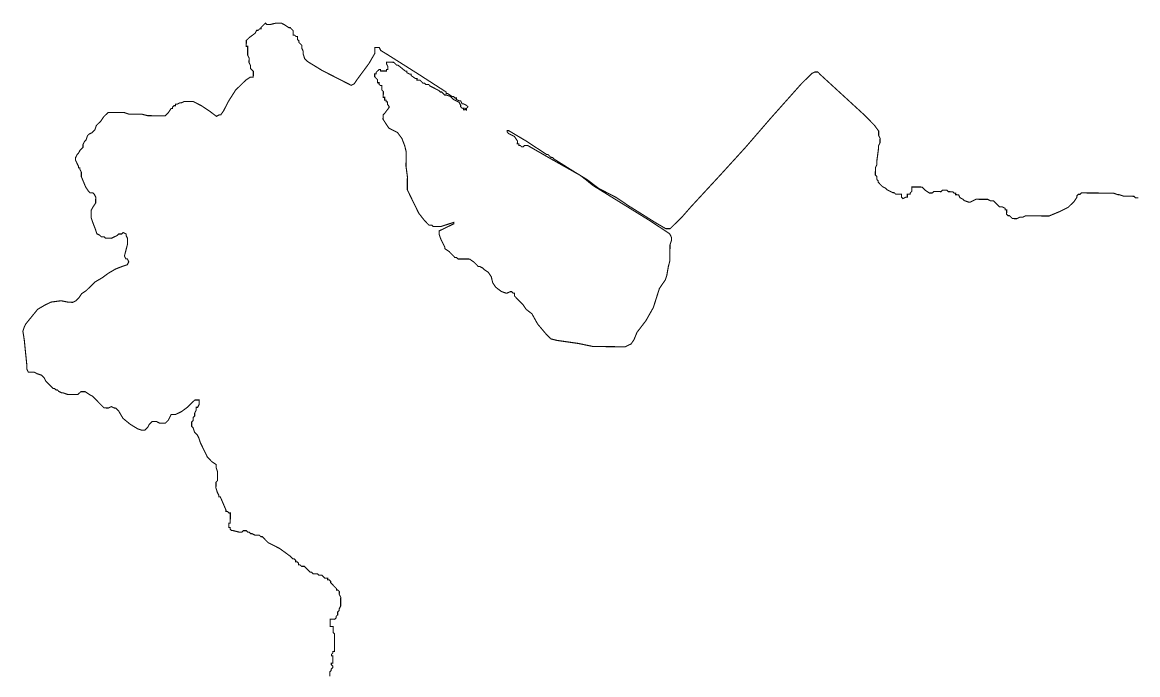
# Model space of a CAD drawing. Header units: metres. Extents: x 290190 to 339802, y 1811045 to 1991312.
# Drawn here: x 307605 to 310674, y 1912597 to 1914391 of the extents above; entities that cross this region are included whole.
import ezdxf

# ---------------------------------------------------------------- set-up
doc = ezdxf.new("R2010")
doc.units = ezdxf.units.M
doc.header["$MEASUREMENT"] = 0
doc.layers.add('HAZARDS LINE', color=1, linetype='Continuous')

msp = doc.modelspace()

# ---------------------------------------------------------------- linework, layer by layer
at = {"layer": 'HAZARDS LINE', "lineweight": 18}
msp.add_lwpolyline([(308451.2, 1912592.6, 3.02, 3.02, 0), (308451.3, 1912596.6, 3.02, 3.02, 0), (308451.3, 1912600.7, 3.02, 3.02, 0), (308451.3, 1912604.7, 3.02, 3.02, 0), (308455.4, 1912608.7, 3.02, 3.02, 0), (308455.4, 1912612.7, 3.02, 3.02, 0), (308459.5, 1912616.7, 3.02, 3.02, 0), (308459.5, 1912620.7, 3.02, 3.02, 0), (308455.6, 1912624.8, 3.02, 3.02, 0), (308455.6, 1912628.8, 3.02, 3.02, 0), (308459.6, 1912628.8, 3.02, 3.02, 0), (308459.6, 1912632.8, 3.02, 3.02, 0), (308459.7, 1912636.8, 3.02, 3.02, 0), (308459.7, 1912640.8, 3.02, 3.02, 0), (308459.8, 1912644.8, 3.02, 3.02, 0), (308459.8, 1912648.9, 3.02, 3.02, 0), (308455.8, 1912648.9, 3.02, 3.02, 0), (308455.8, 1912652.9, 3.02, 3.02, 0), (308459.9, 1912656.9, 3.02, 3.02, 0), (308459.9, 1912660.9, 3.02, 3.02, 0), (308463.9, 1912660.9, 3.02, 3.02, 0), (308464, 1912664.9, 3.02, 3.02, 0), (308464, 1912669, 3.02, 3.02, 0), (308464, 1912673, 3.02, 3.02, 0), (308464.1, 1912677, 3.02, 3.02, 0), (308464.1, 1912681, 3.02, 3.02, 0), (308464.1, 1912685, 3.02, 3.02, 0), (308464.2, 1912693.1, 3.02, 3.02, 0), (308464.3, 1912697.1, 3.02, 3.02, 0), (308464.3, 1912705.2, 3.02, 3.02, 0), (308464.4, 1912709.2, 3.02, 3.02, 0), (308460.4, 1912713.2, 3.02, 3.02, 0), (308460.4, 1912721.3, 3.02, 3.02, 0), (308460.5, 1912725.3, 3.02, 3.02, 0), (308460.5, 1912729.3, 3.02, 3.02, 0), (308456.5, 1912729.4, 3.02, 3.02, 0), (308452.5, 1912729.4, 3.02, 3.02, 0), (308452.5, 1912733.4, 3.02, 3.02, 0), (308452.5, 1912737.5, 3.02, 3.02, 0), (308452.6, 1912741.5, 3.02, 3.02, 0), (308452.6, 1912745.5, 3.02, 3.02, 0), (308452.7, 1912749.5, 3.02, 3.02, 0), (308456.7, 1912749.5, 3.02, 3.02, 0), (308460.7, 1912749.5, 3.02, 3.02, 0), (308464.7, 1912749.4, 3.02, 3.02, 0), (308468.8, 1912753.4, 3.02, 3.02, 0), (308468.8, 1912757.4, 3.02, 3.02, 0), (308472.9, 1912761.4, 3.02, 3.02, 0), (308473, 1912769.5, 3.02, 3.02, 0), (308477, 1912773.4, 3.02, 3.02, 0), (308477, 1912777.5, 3.02, 3.02, 0), (308481.1, 1912785.5, 3.02, 3.02, 0), (308481.2, 1912789.5, 3.02, 3.02, 0), (308481.2, 1912793.5, 3.02, 3.02, 0), (308481.3, 1912797.5, 3.02, 3.02, 0), (308481.3, 1912801.6, 3.02, 3.02, 0), (308481.3, 1912805.6, 3.02, 3.02, 0), (308481.4, 1912809.6, 3.02, 3.02, 0), (308477.4, 1912817.7, 3.02, 3.02, 0), (308477.5, 1912825.7, 3.02, 3.02, 0), (308473.5, 1912829.8, 3.02, 3.02, 0), (308469.5, 1912829.8, 3.02, 3.02, 0), (308469.5, 1912833.9, 3.02, 3.02, 0), (308465.5, 1912837.9, 3.02, 3.02, 0), (308461.5, 1912842, 3.02, 3.02, 0), (308457.6, 1912846, 3.02, 3.02, 0), (308453.6, 1912850.1, 3.02, 3.02, 0), (308453.6, 1912854.1, 3.02, 3.02, 0), (308449.6, 1912858.2, 3.02, 3.02, 0), (308445.6, 1912858.2, 3.02, 3.02, 0), (308445.6, 1912862.2, 3.02, 3.02, 0), (308437.6, 1912862.3, 3.02, 3.02, 0), (308433.6, 1912866.4, 3.02, 3.02, 0), (308429.6, 1912870.4, 3.02, 3.02, 0), (308421.6, 1912870.5, 3.02, 3.02, 0), (308417.6, 1912874.6, 3.02, 3.02, 0), (308409.5, 1912874.6, 3.02, 3.02, 0), (308405.5, 1912874.7, 3.02, 3.02, 0), (308401.5, 1912878.7, 3.02, 3.02, 0), (308397.5, 1912878.8, 3.02, 3.02, 0), (308393.5, 1912882.8, 3.02, 3.02, 0), (308389.5, 1912886.9, 3.02, 3.02, 0), (308385.5, 1912891, 3.02, 3.02, 0), (308381.6, 1912895, 3.02, 3.02, 0), (308377.5, 1912895, 3.02, 3.02, 0), (308373.5, 1912895.1, 3.02, 3.02, 0), (308369.5, 1912899.1, 3.02, 3.02, 0), (308365.5, 1912899.2, 3.02, 3.02, 0), (308365.5, 1912903.2, 3.02, 3.02, 0), (308361.6, 1912907.3, 3.02, 3.02, 0), (308357.5, 1912907.3, 3.02, 3.02, 0), (308357.6, 1912911.3, 3.02, 3.02, 0), (308353.6, 1912915.4, 3.02, 3.02, 0), (308349.6, 1912915.4, 3.02, 3.02, 0), (308341.6, 1912923.5, 3.02, 3.02, 0), (308313.6, 1912943.9, 3.02, 3.02, 0), (308281.6, 1912960.3, 3.02, 3.02, 0), (308277.6, 1912964.3, 3.02, 3.02, 0), (308273.6, 1912968.4, 3.02, 3.02, 0), (308269.6, 1912972.5, 3.02, 3.02, 0), (308265.6, 1912976.5, 3.02, 3.02, 0), (308261.6, 1912976.6, 3.02, 3.02, 0), (308257.6, 1912980.6, 3.02, 3.02, 0), (308249.6, 1912980.7, 3.02, 3.02, 0), (308245.6, 1912980.7, 3.02, 3.02, 0), (308237.5, 1912984.8, 3.02, 3.02, 0), (308233.5, 1912984.9, 3.02, 3.02, 0), (308229.5, 1912988.9, 3.02, 3.02, 0), (308225.5, 1912989, 3.02, 3.02, 0), (308221.5, 1912993, 3.02, 3.02, 0), (308217.5, 1912993.1, 3.02, 3.02, 0), (308213.5, 1912993.1, 3.02, 3.02, 0), (308209.4, 1912989.1, 3.02, 3.02, 0), (308201.4, 1912989.2, 3.02, 3.02, 0), (308185.3, 1912993.3, 3.02, 3.02, 0), (308181.3, 1912993.4, 3.02, 3.02, 0), (308177.3, 1912997.4, 3.02, 3.02, 0), (308177.4, 1913001.5, 3.02, 3.02, 0), (308173.3, 1913001.5, 3.02, 3.02, 0), (308173.4, 1913005.5, 3.02, 3.02, 0), (308173.4, 1913009.5, 3.02, 3.02, 0), (308173.4, 1913013.6, 3.02, 3.02, 0), (308177.5, 1913013.5, 3.02, 3.02, 0), (308177.5, 1913017.6, 3.02, 3.02, 0), (308177.5, 1913021.6, 3.02, 3.02, 0), (308177.6, 1913025.6, 3.02, 3.02, 0), (308177.6, 1913029.6, 3.02, 3.02, 0), (308177.6, 1913033.7, 3.02, 3.02, 0), (308177.7, 1913037.7, 3.02, 3.02, 0), (308177.7, 1913041.7, 3.02, 3.02, 0), (308173.7, 1913041.7, 3.02, 3.02, 0), (308169.7, 1913045.8, 3.02, 3.02, 0), (308165.7, 1913045.8, 3.02, 3.02, 0), (308165.7, 1913049.9, 3.02, 3.02, 0), (308150, 1913086.2, 3.02, 3.02, 0), (308145.9, 1913086.2, 3.02, 3.02, 0), (308146, 1913090.3, 3.02, 3.02, 0), (308142, 1913098.3, 3.02, 3.02, 0), (308138.1, 1913110.5, 3.02, 3.02, 0), (308138.2, 1913118.5, 3.02, 3.02, 0), (308138.3, 1913126.5, 3.02, 3.02, 0), (308142.3, 1913130.5, 3.02, 3.02, 0), (308142.4, 1913134.6, 3.02, 3.02, 0), (308142.4, 1913142.6, 3.02, 3.02, 0), (308142.5, 1913154.7, 3.02, 3.02, 0), (308138.6, 1913166.8, 3.02, 3.02, 0), (308138.7, 1913174.8, 3.02, 3.02, 0), (308126.7, 1913183, 3.02, 3.02, 0), (308114.7, 1913195.2, 3.02, 3.02, 0), (308106.8, 1913211.3, 3.02, 3.02, 0), (308095, 1913235.6, 3.02, 3.02, 0), (308091.1, 1913247.7, 3.02, 3.02, 0), (308087.1, 1913255.8, 3.02, 3.02, 0), (308079.2, 1913263.9, 3.02, 3.02, 0), (308075.2, 1913276, 3.02, 3.02, 0), (308071.3, 1913280, 3.02, 3.02, 0), (308071.3, 1913288.1, 3.02, 3.02, 0), (308071.4, 1913292.1, 3.02, 3.02, 0), (308075.4, 1913296.1, 3.02, 3.02, 0), (308075.5, 1913300.1, 3.02, 3.02, 0), (308075.5, 1913304.1, 3.02, 3.02, 0), (308079.6, 1913308.1, 3.02, 3.02, 0), (308079.6, 1913312.2, 3.02, 3.02, 0), (308079.6, 1913316.2, 3.02, 3.02, 0), (308083.7, 1913324.2, 3.02, 3.02, 0), (308083.8, 1913328.2, 3.02, 3.02, 0), (308083.8, 1913332.2, 3.02, 3.02, 0), (308087.8, 1913332.2, 3.02, 3.02, 0), (308091.9, 1913340.2, 3.02, 3.02, 0), (308092, 1913348.3, 3.02, 3.02, 0), (308092, 1913352.3, 3.02, 3.02, 0), (308084, 1913352.4, 3.02, 3.02, 0), (308080, 1913352.4, 3.02, 3.02, 0), (308071.8, 1913344.4, 3.02, 3.02, 0), (308059.7, 1913332.5, 3.02, 3.02, 0), (308043.5, 1913320.5, 3.02, 3.02, 0), (308035.4, 1913316.6, 3.02, 3.02, 0), (308027.3, 1913312.6, 3.02, 3.02, 0), (308015.2, 1913312.7, 3.02, 3.02, 0), (308011.1, 1913304.7, 3.02, 3.02, 0), (308007, 1913296.7, 3.02, 3.02, 0), (308003, 1913292.7, 3.02, 3.02, 0), (307998.9, 1913288.7, 3.02, 3.02, 0), (307990.9, 1913288.8, 3.02, 3.02, 0), (307982.8, 1913288.9, 3.02, 3.02, 0), (307974.8, 1913293, 3.02, 3.02, 0), (307970.8, 1913293, 3.02, 3.02, 0), (307962.8, 1913293.1, 3.02, 3.02, 0), (307958.7, 1913289.1, 3.02, 3.02, 0), (307954.6, 1913285.1, 3.02, 3.02, 0), (307950.5, 1913277.1, 3.02, 3.02, 0), (307942.4, 1913269.1, 3.02, 3.02, 0), (307938.4, 1913269.2, 3.02, 3.02, 0), (307934.4, 1913269.2, 3.02, 3.02, 0), (307922.4, 1913273.3, 3.02, 3.02, 0), (307902.3, 1913285.6, 3.02, 3.02, 0), (307882.4, 1913301.9, 3.02, 3.02, 0), (307870.5, 1913322.1, 3.02, 3.02, 0), (307862.5, 1913330.2, 3.02, 3.02, 0), (307858.5, 1913330.3, 3.02, 3.02, 0), (307850.5, 1913334.3, 3.02, 3.02, 0), (307842.4, 1913330.4, 3.02, 3.02, 0), (307834.4, 1913330.5, 3.02, 3.02, 0), (307830.3, 1913330.5, 3.02, 3.02, 0), (307826.4, 1913334.6, 3.02, 3.02, 0), (307822.4, 1913338.6, 3.02, 3.02, 0), (307814.4, 1913346.7, 3.02, 3.02, 0), (307810.4, 1913350.8, 3.02, 3.02, 0), (307806.4, 1913354.9, 3.02, 3.02, 0), (307802.4, 1913358.9, 3.02, 3.02, 0), (307798.5, 1913363, 3.02, 3.02, 0), (307790.4, 1913367.1, 3.02, 3.02, 0), (307778.4, 1913375.2, 3.02, 3.02, 0), (307770.4, 1913375.3, 3.02, 3.02, 0), (307766.4, 1913375.3, 3.02, 3.02, 0), (307758.3, 1913367.4, 3.02, 3.02, 0), (307750.2, 1913367.4, 3.02, 3.02, 0), (307742.2, 1913367.5, 3.02, 3.02, 0), (307734.1, 1913367.6, 3.02, 3.02, 0), (307730.1, 1913367.6, 3.02, 3.02, 0), (307718.1, 1913371.8, 3.02, 3.02, 0), (307714.1, 1913371.8, 3.02, 3.02, 0), (307706, 1913375.9, 3.02, 3.02, 0), (307702.1, 1913379.9, 3.02, 3.02, 0), (307698, 1913380, 3.02, 3.02, 0), (307694, 1913384, 3.02, 3.02, 0), (307690, 1913384.1, 3.02, 3.02, 0), (307686, 1913388.1, 3.02, 3.02, 0), (307678.1, 1913396.3, 3.02, 3.02, 0), (307674.1, 1913400.3, 3.02, 3.02, 0), (307670.1, 1913404.4, 3.02, 3.02, 0), (307666.1, 1913412.5, 3.02, 3.02, 0), (307658.2, 1913420.6, 3.02, 3.02, 0), (307646.1, 1913424.7, 3.02, 3.02, 0), (307638.1, 1913428.8, 3.02, 3.02, 0), (307630.1, 1913428.9, 3.02, 3.02, 0), (307622, 1913429, 3.02, 3.02, 0), (307618.1, 1913437, 3.02, 3.02, 0), (307618.2, 1913445.1, 3.02, 3.02, 0), (307614.5, 1913481.3, 3.02, 3.02, 0), (307610.8, 1913517.6, 3.02, 3.02, 0), (307607, 1913541.7, 3.02, 3.02, 0), (307611.1, 1913553.8, 3.02, 3.02, 0), (307615.2, 1913561.8, 3.02, 3.02, 0), (307631.5, 1913581.8, 3.02, 3.02, 0), (307647.7, 1913601.7, 3.02, 3.02, 0), (307668, 1913613.6, 3.02, 3.02, 0), (307684.1, 1913621.5, 3.02, 3.02, 0), (307712.3, 1913625.3, 3.02, 3.02, 0), (307732.4, 1913621.1, 3.02, 3.02, 0), (307744.5, 1913621, 3.02, 3.02, 0), (307752.5, 1913624.9, 3.02, 3.02, 0), (307760.7, 1913632.9, 3.02, 3.02, 0), (307768.8, 1913644.9, 3.02, 3.02, 0), (307781, 1913652.8, 3.02, 3.02, 0), (307789.1, 1913660.8, 3.02, 3.02, 0), (307805.3, 1913676.8, 3.02, 3.02, 0), (307825.5, 1913688.6, 3.02, 3.02, 0), (307841.7, 1913700.6, 3.02, 3.02, 0), (307862, 1913712.5, 3.02, 3.02, 0), (307882.1, 1913720.3, 3.02, 3.02, 0), (307894.2, 1913724.2, 3.02, 3.02, 0), (307898.3, 1913732.2, 3.02, 3.02, 0), (307894.4, 1913740.3, 3.02, 3.02, 0), (307890.4, 1913740.4, 3.02, 3.02, 0), (307886.4, 1913748.4, 3.02, 3.02, 0), (307890.6, 1913764.5, 3.02, 3.02, 0), (307894.8, 1913780.6, 3.02, 3.02, 0), (307894.8, 1913788.6, 3.02, 3.02, 0), (307894.9, 1913796.6, 3.02, 3.02, 0), (307890.9, 1913804.7, 3.02, 3.02, 0), (307891, 1913808.8, 3.02, 3.02, 0), (307883, 1913812.8, 3.02, 3.02, 0), (307878.9, 1913808.9, 3.02, 3.02, 0), (307870.9, 1913808.9, 3.02, 3.02, 0), (307866.8, 1913804.9, 3.02, 3.02, 0), (307858.7, 1913801, 3.02, 3.02, 0), (307850.6, 1913797, 3.02, 3.02, 0), (307846.6, 1913797.1, 3.02, 3.02, 0), (307842.6, 1913797.1, 3.02, 3.02, 0), (307838.6, 1913797.2, 3.02, 3.02, 0), (307834.6, 1913797.2, 3.02, 3.02, 0), (307830.6, 1913801.3, 3.02, 3.02, 0), (307822.5, 1913801.3, 3.02, 3.02, 0), (307818.5, 1913805.4, 3.02, 3.02, 0), (307810.5, 1913809.5, 3.02, 3.02, 0), (307806.6, 1913821.6, 3.02, 3.02, 0), (307798.8, 1913841.8, 3.02, 3.02, 0), (307794.8, 1913853.9, 3.02, 3.02, 0), (307795, 1913865.9, 3.02, 3.02, 0), (307795, 1913874, 3.02, 3.02, 0), (307799.1, 1913882, 3.02, 3.02, 0), (307807.3, 1913894, 3.02, 3.02, 0), (307807.4, 1913910.1, 3.02, 3.02, 0), (307803.5, 1913918.2, 3.02, 3.02, 0), (307799.5, 1913922.2, 3.02, 3.02, 0), (307795.5, 1913922.3, 3.02, 3.02, 0), (307791.4, 1913922.3, 3.02, 3.02, 0), (307787.5, 1913926.4, 3.02, 3.02, 0), (307779.5, 1913938.5, 3.02, 3.02, 0), (307767.7, 1913966.8, 3.02, 3.02, 0), (307767.8, 1913978.9, 3.02, 3.02, 0), (307763.9, 1913986.9, 3.02, 3.02, 0), (307763.9, 1913991, 3.02, 3.02, 0), (307759.9, 1913991, 3.02, 3.02, 0), (307759.9, 1913995, 3.02, 3.02, 0), (307752, 1914011.2, 3.02, 3.02, 0), (307752.1, 1914019.2, 3.02, 3.02, 0), (307756.2, 1914027.2, 3.02, 3.02, 0), (307760.2, 1914031.2, 3.02, 3.02, 0), (307764.3, 1914039.2, 3.02, 3.02, 0), (307772.5, 1914047.2, 3.02, 3.02, 0), (307772.5, 1914055.3, 3.02, 3.02, 0), (307776.6, 1914063.3, 3.02, 3.02, 0), (307780.7, 1914067.3, 3.02, 3.02, 0), (307784.8, 1914079.3, 3.02, 3.02, 0), (307788.9, 1914083.3, 3.02, 3.02, 0), (307797, 1914087.2, 3.02, 3.02, 0), (307805.1, 1914095.2, 3.02, 3.02, 0), (307809.2, 1914107.2, 3.02, 3.02, 0), (307821.4, 1914119.2, 3.02, 3.02, 0), (307829.5, 1914131.2, 3.02, 3.02, 0), (307833.6, 1914135.2, 3.02, 3.02, 0), (307841.7, 1914143.1, 3.02, 3.02, 0), (307845.7, 1914143.1, 3.02, 3.02, 0), (307853.8, 1914143, 3.02, 3.02, 0), (307865.8, 1914142.9, 3.02, 3.02, 0), (307869.9, 1914142.9, 3.02, 3.02, 0), (307873.9, 1914142.9, 3.02, 3.02, 0), (307877.9, 1914142.8, 3.02, 3.02, 0), (307886, 1914142.7, 3.02, 3.02, 0), (307898, 1914138.6, 3.02, 3.02, 0), (307906, 1914138.5, 3.02, 3.02, 0), (307910.1, 1914138.5, 3.02, 3.02, 0), (307926.1, 1914138.4, 3.02, 3.02, 0), (307930.2, 1914138.3, 3.02, 3.02, 0), (307934.2, 1914138.3, 3.02, 3.02, 0), (307950.2, 1914134.1, 3.02, 3.02, 0), (307978.4, 1914133.9, 3.02, 3.02, 0), (307998.5, 1914133.7, 3.02, 3.02, 0), (308006.6, 1914141.7, 3.02, 3.02, 0), (308014.8, 1914153.7, 3.02, 3.02, 0), (308018.8, 1914153.6, 3.02, 3.02, 0), (308018.8, 1914157.6, 3.02, 3.02, 0), (308022.9, 1914161.6, 3.02, 3.02, 0), (308026.9, 1914161.6, 3.02, 3.02, 0), (308027, 1914165.6, 3.02, 3.02, 0), (308031, 1914165.6, 3.02, 3.02, 0), (308039.1, 1914169.5, 3.02, 3.02, 0), (308043.1, 1914169.5, 3.02, 3.02, 0), (308051.2, 1914173.4, 3.02, 3.02, 0), (308059.2, 1914173.4, 3.02, 3.02, 0), (308067.3, 1914173.3, 3.02, 3.02, 0), (308071.3, 1914173.3, 3.02, 3.02, 0), (308075.3, 1914173.2, 3.02, 3.02, 0), (308099.3, 1914160.9, 3.02, 3.02, 0), (308123.3, 1914144.6, 3.02, 3.02, 0), (308139.3, 1914132.4, 3.02, 3.02, 0), (308147.4, 1914136.4, 3.02, 3.02, 0), (308151.4, 1914136.3, 3.02, 3.02, 0), (308159.6, 1914148.3, 3.02, 3.02, 0), (308171.8, 1914172.4, 3.02, 3.02, 0), (308192.2, 1914204.4, 3.02, 3.02, 0), (308212.5, 1914224.3, 3.02, 3.02, 0), (308220.7, 1914232.3, 3.02, 3.02, 0), (308232.8, 1914240.2, 3.02, 3.02, 0), (308240.8, 1914240.1, 3.02, 3.02, 0), (308240.9, 1914248.2, 3.02, 3.02, 0), (308241, 1914256.2, 3.02, 3.02, 0), (308233, 1914264.3, 3.02, 3.02, 0), (308233.1, 1914272.4, 3.02, 3.02, 0), (308229.1, 1914280.5, 3.02, 3.02, 0), (308229.3, 1914292.5, 3.02, 3.02, 0), (308225.3, 1914300.6, 3.02, 3.02, 0), (308225.3, 1914304.6, 3.02, 3.02, 0), (308225.4, 1914308.7, 3.02, 3.02, 0), (308225.4, 1914312.7, 3.02, 3.02, 0), (308225.4, 1914316.7, 3.02, 3.02, 0), (308225.5, 1914320.7, 3.02, 3.02, 0), (308225.5, 1914324.8, 3.02, 3.02, 0), (308221.5, 1914324.8, 3.02, 3.02, 0), (308221.5, 1914328.8, 3.02, 3.02, 0), (308221.6, 1914332.8, 3.02, 3.02, 0), (308221.6, 1914340.9, 3.02, 3.02, 0), (308229.8, 1914348.9, 3.02, 3.02, 0), (308246, 1914360.8, 3.02, 3.02, 0), (308250.1, 1914368.8, 3.02, 3.02, 0), (308254.1, 1914368.8, 3.02, 3.02, 0), (308258.1, 1914372.7, 3.02, 3.02, 0), (308262.2, 1914372.7, 3.02, 3.02, 0), (308262.2, 1914376.7, 3.02, 3.02, 0), (308266.3, 1914380.7, 3.02, 3.02, 0), (308270.3, 1914384.7, 3.02, 3.02, 0), (308274.4, 1914388.7, 3.02, 3.02, 0), (308278.4, 1914384.6, 3.02, 3.02, 0), (308282.4, 1914384.6, 3.02, 3.02, 0), (308286.4, 1914384.6, 3.02, 3.02, 0), (308302.5, 1914388.4, 3.02, 3.02, 0), (308314.6, 1914388.3, 3.02, 3.02, 0), (308318.6, 1914388.3, 3.02, 3.02, 0), (308326.6, 1914384.2, 3.02, 3.02, 0), (308338.6, 1914376, 3.02, 3.02, 0), (308342.6, 1914376, 3.02, 3.02, 0), (308346.6, 1914371.9, 3.02, 3.02, 0), (308350.6, 1914367.9, 3.02, 3.02, 0), (308350.6, 1914363.9, 3.02, 3.02, 0), (308350.5, 1914359.8, 3.02, 3.02, 0), (308350.5, 1914355.8, 3.02, 3.02, 0), (308354.5, 1914355.8, 3.02, 3.02, 0), (308358.5, 1914351.7, 3.02, 3.02, 0), (308362.5, 1914351.7, 3.02, 3.02, 0), (308362.5, 1914343.6, 3.02, 3.02, 0), (308366.5, 1914339.6, 3.02, 3.02, 0), (308366.4, 1914335.6, 3.02, 3.02, 0), (308370.4, 1914331.5, 3.02, 3.02, 0), (308374.4, 1914327.4, 3.02, 3.02, 0), (308374.3, 1914319.4, 3.02, 3.02, 0), (308378.3, 1914311.3, 3.02, 3.02, 0), (308378.2, 1914307.3, 3.02, 3.02, 0), (308378.2, 1914303.3, 3.02, 3.02, 0), (308382.1, 1914291.2, 3.02, 3.02, 0), (308390.1, 1914283, 3.02, 3.02, 0), (308410.1, 1914270.8, 3.02, 3.02, 0), (308430.1, 1914258.5, 3.02, 3.02, 0), (308478.1, 1914234, 3.02, 3.02, 0), (308502.2, 1914221.7, 3.02, 3.02, 0), (308510.2, 1914217.6, 3.02, 3.02, 0), (308518.3, 1914221.5, 3.02, 3.02, 0), (308526.4, 1914233.5, 3.02, 3.02, 0), (308559, 1914277.5, 3.02, 3.02, 0), (308575.3, 1914305.5, 3.02, 3.02, 0), (308575.4, 1914309.5, 3.02, 3.02, 0), (308575.4, 1914317.6, 3.02, 3.02, 0), (308575.5, 1914321.6, 3.02, 3.02, 0), (308583.5, 1914321.5, 3.02, 3.02, 0), (308587.5, 1914321.5, 3.02, 3.02, 0), (308591.5, 1914313.4, 3.02, 3.02, 0), (308611.5, 1914301.2, 3.02, 3.02, 0), (308695.5, 1914248.1, 3.02, 3.02, 0), (308771.5, 1914199.1, 3.02, 3.02, 0), (308771.5, 1914195.1, 3.02, 3.02, 0), (308775.5, 1914195.1, 3.02, 3.02, 0), (308787.5, 1914186.9, 3.02, 3.02, 0), (308791.5, 1914186.9, 3.02, 3.02, 0), (308795.5, 1914182.8, 3.02, 3.02, 0), (308799.5, 1914182.8, 3.02, 3.02, 0), (308799.5, 1914178.8, 3.02, 3.02, 0), (308807.5, 1914174.7, 3.02, 3.02, 0), (308811.5, 1914174.6, 3.02, 3.02, 0), (308815.4, 1914166.5, 3.02, 3.02, 0), (308819.5, 1914166.5, 3.02, 3.02, 0), (308827.5, 1914162.4, 3.02, 3.02, 0), (308831.5, 1914158.3, 3.02, 3.02, 0), (308827.4, 1914154.4, 3.02, 3.02, 0), (308827.4, 1914150.3, 3.02, 3.02, 0), (308823.4, 1914154.4, 3.02, 3.02, 0), (308823.3, 1914150.4, 3.02, 3.02, 0), (308819.3, 1914150.4, 3.02, 3.02, 0), (308819.4, 1914154.4, 3.02, 3.02, 0), (308815.3, 1914154.5, 3.02, 3.02, 0), (308811.4, 1914158.5, 3.02, 3.02, 0), (308811.4, 1914162.5, 3.02, 3.02, 0), (308807.4, 1914170.6, 3.02, 3.02, 0), (308791.4, 1914178.8, 3.02, 3.02, 0), (308787.4, 1914182.9, 3.02, 3.02, 0), (308783.5, 1914186.9, 3.02, 3.02, 0), (308771.4, 1914191.1, 3.02, 3.02, 0), (308767.4, 1914191.1, 3.02, 3.02, 0), (308759.4, 1914199.2, 3.02, 3.02, 0), (308755.4, 1914199.3, 3.02, 3.02, 0), (308751.4, 1914203.3, 3.02, 3.02, 0), (308735.4, 1914211.5, 3.02, 3.02, 0), (308727.4, 1914215.6, 3.02, 3.02, 0), (308723.4, 1914219.7, 3.02, 3.02, 0), (308719.4, 1914219.7, 3.02, 3.02, 0), (308715.4, 1914219.7, 3.02, 3.02, 0), (308711.4, 1914223.8, 3.02, 3.02, 0), (308707.3, 1914223.8, 3.02, 3.02, 0), (308699.4, 1914232, 3.02, 3.02, 0), (308691.3, 1914232, 3.02, 3.02, 0), (308691.4, 1914236.1, 3.02, 3.02, 0), (308687.3, 1914236.1, 3.02, 3.02, 0), (308675.4, 1914244.2, 3.02, 3.02, 0), (308675.4, 1914248.3, 3.02, 3.02, 0), (308671.4, 1914248.3, 3.02, 3.02, 0), (308663.4, 1914252.4, 3.02, 3.02, 0), (308663.4, 1914256.4, 3.02, 3.02, 0), (308659.4, 1914256.5, 3.02, 3.02, 0), (308639.4, 1914272.7, 3.02, 3.02, 0), (308635.4, 1914272.8, 3.02, 3.02, 0), (308631.4, 1914276.8, 3.02, 3.02, 0), (308627.4, 1914280.9, 3.02, 3.02, 0), (308619.4, 1914281, 3.02, 3.02, 0), (308615.3, 1914281, 3.02, 3.02, 0), (308611.3, 1914281, 3.02, 3.02, 0), (308607.3, 1914281.1, 3.02, 3.02, 0), (308607.3, 1914277.1, 3.02, 3.02, 0), (308611.2, 1914269, 3.02, 3.02, 0), (308611.2, 1914264.9, 3.02, 3.02, 0), (308611.1, 1914260.9, 3.02, 3.02, 0), (308607.1, 1914261, 3.02, 3.02, 0), (308607.1, 1914256.9, 3.02, 3.02, 0), (308603.1, 1914257, 3.02, 3.02, 0), (308599, 1914257, 3.02, 3.02, 0), (308591, 1914257.1, 3.02, 3.02, 0), (308591, 1914261.1, 3.02, 3.02, 0), (308587, 1914261.1, 3.02, 3.02, 0), (308582.9, 1914257.2, 3.02, 3.02, 0), (308578.9, 1914253.2, 3.02, 3.02, 0), (308578.8, 1914249.1, 3.02, 3.02, 0), (308574.8, 1914249.2, 3.02, 3.02, 0), (308574.8, 1914245.2, 3.02, 3.02, 0), (308574.8, 1914241.1, 3.02, 3.02, 0), (308578.7, 1914237.1, 3.02, 3.02, 0), (308582.7, 1914233, 3.02, 3.02, 0), (308582.7, 1914225, 3.02, 3.02, 0), (308586.7, 1914224.9, 3.02, 3.02, 0), (308586.6, 1914220.9, 3.02, 3.02, 0), (308590.6, 1914216.8, 3.02, 3.02, 0), (308594.6, 1914216.8, 3.02, 3.02, 0), (308594.6, 1914212.8, 3.02, 3.02, 0), (308594.6, 1914208.8, 3.02, 3.02, 0), (308594.5, 1914204.7, 3.02, 3.02, 0), (308598.5, 1914200.7, 3.02, 3.02, 0), (308598.5, 1914192.6, 3.02, 3.02, 0), (308598.4, 1914188.6, 3.02, 3.02, 0), (308598.4, 1914184.6, 3.02, 3.02, 0), (308602.4, 1914184.6, 3.02, 3.02, 0), (308602.4, 1914180.5, 3.02, 3.02, 0), (308602.3, 1914176.5, 3.02, 3.02, 0), (308606.4, 1914176.5, 3.02, 3.02, 0), (308606.3, 1914172.4, 3.02, 3.02, 0), (308610.3, 1914172.4, 3.02, 3.02, 0), (308610.3, 1914168.4, 3.02, 3.02, 0), (308610.3, 1914164.4, 3.02, 3.02, 0), (308614.3, 1914160.3, 3.02, 3.02, 0), (308614.2, 1914156.3, 3.02, 3.02, 0), (308602, 1914140.3, 3.02, 3.02, 0), (308597.9, 1914136.3, 3.02, 3.02, 0), (308597.8, 1914124.2, 3.02, 3.02, 0), (308605.8, 1914112.1, 3.02, 3.02, 0), (308613.7, 1914100, 3.02, 3.02, 0), (308637.7, 1914087.7, 3.02, 3.02, 0), (308649.7, 1914071.5, 3.02, 3.02, 0), (308657.5, 1914051.3, 3.02, 3.02, 0), (308661.4, 1914035.2, 3.02, 3.02, 0), (308661, 1913994.9, 3.02, 3.02, 0), (308664.8, 1913966.7, 3.02, 3.02, 0), (308664.7, 1913950.6, 3.02, 3.02, 0), (308664.6, 1913942.6, 3.02, 3.02, 0), (308664.5, 1913930.5, 3.02, 3.02, 0), (308676.3, 1913906.3, 3.02, 3.02, 0), (308696.1, 1913865.9, 3.02, 3.02, 0), (308712, 1913845.6, 3.02, 3.02, 0), (308716, 1913841.5, 3.02, 3.02, 0), (308723.9, 1913833.4, 3.02, 3.02, 0), (308732, 1913833.3, 3.02, 3.02, 0), (308736, 1913829.3, 3.02, 3.02, 0), (308740, 1913829.2, 3.02, 3.02, 0), (308744, 1913829.2, 3.02, 3.02, 0), (308748, 1913829.2, 3.02, 3.02, 0), (308752.1, 1913829.1, 3.02, 3.02, 0), (308756.1, 1913829.1, 3.02, 3.02, 0), (308792.4, 1913840.8, 3.02, 3.02, 0), (308792.4, 1913836.8, 3.02, 3.02, 0), (308751.9, 1913817.1, 3.02, 3.02, 0), (308751.9, 1913809, 3.02, 3.02, 0), (308755.8, 1913796.9, 3.02, 3.02, 0), (308767.6, 1913772.7, 3.02, 3.02, 0), (308767.6, 1913768.6, 3.02, 3.02, 0), (308779.6, 1913760.5, 3.02, 3.02, 0), (308791.6, 1913748.3, 3.02, 3.02, 0), (308795.5, 1913744.2, 3.02, 3.02, 0), (308799.6, 1913744.2, 3.02, 3.02, 0), (308803.6, 1913740.2, 3.02, 3.02, 0), (308807.6, 1913740.1, 3.02, 3.02, 0), (308819.6, 1913740, 3.02, 3.02, 0), (308835.7, 1913739.9, 3.02, 3.02, 0), (308847.7, 1913731.7, 3.02, 3.02, 0), (308859.7, 1913719.5, 3.02, 3.02, 0), (308863.7, 1913719.5, 3.02, 3.02, 0), (308871.7, 1913715.4, 3.02, 3.02, 0), (308875.7, 1913711.3, 3.02, 3.02, 0), (308887.7, 1913703.2, 3.02, 3.02, 0), (308895.6, 1913691, 3.02, 3.02, 0), (308899.5, 1913674.9, 3.02, 3.02, 0), (308907.4, 1913662.8, 3.02, 3.02, 0), (308923.4, 1913650.6, 3.02, 3.02, 0), (308935.5, 1913646.4, 3.02, 3.02, 0), (308939.5, 1913646.4, 3.02, 3.02, 0), (308947.6, 1913650.3, 3.02, 3.02, 0), (308951.6, 1913650.3, 3.02, 3.02, 0), (308955.6, 1913646.2, 3.02, 3.02, 0), (308959.6, 1913646.2, 3.02, 3.02, 0), (308959.6, 1913642.2, 3.02, 3.02, 0), (308959.5, 1913638.2, 3.02, 3.02, 0), (308983.4, 1913613.8, 3.02, 3.02, 0), (308991.4, 1913601.7, 3.02, 3.02, 0), (309007.4, 1913589.4, 3.02, 3.02, 0), (309023.2, 1913561.1, 3.02, 3.02, 0), (309047.1, 1913532.8, 3.02, 3.02, 0), (309059, 1913520.6, 3.02, 3.02, 0), (309075.1, 1913516.4, 3.02, 3.02, 0), (309135.3, 1913507.8, 3.02, 3.02, 0), (309155.4, 1913503.6, 3.02, 3.02, 0), (309175.5, 1913499.4, 3.02, 3.02, 0), (309203.7, 1913499.2, 3.02, 3.02, 0), (309231.8, 1913498.9, 3.02, 3.02, 0), (309251.9, 1913498.7, 3.02, 3.02, 0), (309264, 1913498.6, 3.02, 3.02, 0), (309280.2, 1913506.5, 3.02, 3.02, 0), (309288.3, 1913518.5, 3.02, 3.02, 0), (309296.5, 1913538.5, 3.02, 3.02, 0), (309308.8, 1913554.5, 3.02, 3.02, 0), (309321, 1913570.5, 3.02, 3.02, 0), (309341.4, 1913606.5, 3.02, 3.02, 0), (309358, 1913658.7, 3.02, 3.02, 0), (309374.3, 1913682.7, 3.02, 3.02, 0), (309378.4, 1913694.7, 3.02, 3.02, 0), (309382.6, 1913718.8, 3.02, 3.02, 0), (309386.8, 1913734.9, 3.02, 3.02, 0), (309387, 1913755, 3.02, 3.02, 0), (309387.1, 1913767.1, 3.02, 3.02, 0), (309387.2, 1913779.1, 3.02, 3.02, 0), (309391.3, 1913791.2, 3.02, 3.02, 0), (309391.4, 1913799.2, 3.02, 3.02, 0), (309387.5, 1913807.3, 3.02, 3.02, 0), (309383.5, 1913811.4, 3.02, 3.02, 0), (309327.5, 1913848.1, 3.02, 3.02, 0), (309175.5, 1913942, 3.02, 3.02, 0), (309155.5, 1913958.3, 3.02, 3.02, 0), (309139.5, 1913970.5, 3.02, 3.02, 0), (309059.5, 1914015.5, 3.02, 3.02, 0), (308995.4, 1914052.3, 3.02, 3.02, 0), (308987.4, 1914052.3, 3.02, 3.02, 0), (308983.3, 1914048.3, 3.02, 3.02, 0), (308979.3, 1914048.4, 3.02, 3.02, 0), (308975.3, 1914052.4, 3.02, 3.02, 0), (308971.3, 1914052.5, 3.02, 3.02, 0), (308971.3, 1914056.5, 3.02, 3.02, 0), (308967.3, 1914056.5, 3.02, 3.02, 0), (308967.4, 1914060.6, 3.02, 3.02, 0), (308967.4, 1914064.6, 3.02, 3.02, 0), (308959.5, 1914076.7, 3.02, 3.02, 0), (308943.4, 1914084.9, 3.02, 3.02, 0), (308939.5, 1914089, 3.02, 3.02, 0), (308939.5, 1914093, 3.02, 3.02, 0), (308943.5, 1914093, 3.02, 3.02, 0), (308991.5, 1914064.4, 3.02, 3.02, 0), (309047.5, 1914027.6, 3.02, 3.02, 0), (309051.5, 1914027.6, 3.02, 3.02, 0), (309059.5, 1914019.5, 3.02, 3.02, 0), (309063.5, 1914019.4, 3.02, 3.02, 0), (309067.5, 1914015.4, 3.02, 3.02, 0), (309119.5, 1913982.7, 3.02, 3.02, 0), (309159.5, 1913958.2, 3.02, 3.02, 0), (309191.5, 1913933.8, 3.02, 3.02, 0), (309239.5, 1913909.2, 3.02, 3.02, 0), (309275.5, 1913884.8, 3.02, 3.02, 0), (309295.5, 1913872.5, 3.02, 3.02, 0), (309347.5, 1913839.8, 3.02, 3.02, 0), (309375.5, 1913823.5, 3.02, 3.02, 0), (309379.6, 1913823.5, 3.02, 3.02, 0), (309387.6, 1913823.4, 3.02, 3.02, 0), (309395.7, 1913831.4, 3.02, 3.02, 0), (309420.1, 1913855.3, 3.02, 3.02, 0), (309444.5, 1913883.2, 3.02, 3.02, 0), (309525.7, 1913971, 3.02, 3.02, 0), (309594.8, 1914046.8, 3.02, 3.02, 0), (309663.9, 1914126.7, 3.02, 3.02, 0), (309749.3, 1914222.5, 3.02, 3.02, 0), (309765.5, 1914238.4, 3.02, 3.02, 0), (309777.7, 1914250.4, 3.02, 3.02, 0), (309785.7, 1914254.3, 3.02, 3.02, 0), (309793.8, 1914254.3, 3.02, 3.02, 0), (309801.8, 1914246.1, 3.02, 3.02, 0), (309921.5, 1914136.4, 3.02, 3.02, 0), (309941.4, 1914116.1, 3.02, 3.02, 0), (309949.4, 1914108, 3.02, 3.02, 0), (309961.3, 1914091.8, 3.02, 3.02, 0), (309961.2, 1914087.8, 3.02, 3.02, 0), (309961.2, 1914083.8, 3.02, 3.02, 0), (309961.2, 1914079.7, 3.02, 3.02, 0), (309965.1, 1914071.7, 3.02, 3.02, 0), (309965, 1914059.6, 3.02, 3.02, 0), (309960.9, 1914051.6, 3.02, 3.02, 0), (309960.8, 1914043.5, 3.02, 3.02, 0), (309956.5, 1914011.4, 3.02, 3.02, 0), (309956.4, 1913999.3, 3.02, 3.02, 0), (309952.3, 1913991.3, 3.02, 3.02, 0), (309952.3, 1913987.3, 3.02, 3.02, 0), (309952.3, 1913983.3, 3.02, 3.02, 0), (309952.2, 1913979.2, 3.02, 3.02, 0), (309952.1, 1913971.2, 3.02, 3.02, 0), (309956.1, 1913967.1, 3.02, 3.02, 0), (309956.1, 1913963.1, 3.02, 3.02, 0), (309956.1, 1913959.1, 3.02, 3.02, 0), (309960, 1913955, 3.02, 3.02, 0), (309960, 1913951, 3.02, 3.02, 0), (309964, 1913946.9, 3.02, 3.02, 0), (309968, 1913942.9, 3.02, 3.02, 0), (309972, 1913938.8, 3.02, 3.02, 0), (309980, 1913934.7, 3.02, 3.02, 0), (309984, 1913930.7, 3.02, 3.02, 0), (309992, 1913926.6, 3.02, 3.02, 0), (310000, 1913922.5, 3.02, 3.02, 0), (310004, 1913922.4, 3.02, 3.02, 0), (310008, 1913918.4, 3.02, 3.02, 0), (310016, 1913918.3, 3.02, 3.02, 0), (310020.1, 1913918.3, 3.02, 3.02, 0), (310024.1, 1913918.2, 3.02, 3.02, 0), (310024, 1913914.2, 3.02, 3.02, 0), (310024, 1913910.2, 3.02, 3.02, 0), (310028, 1913906.1, 3.02, 3.02, 0), (310036.1, 1913910.1, 3.02, 3.02, 0), (310040.1, 1913910, 3.02, 3.02, 0), (310040.1, 1913914.1, 3.02, 3.02, 0), (310040.2, 1913918.1, 3.02, 3.02, 0), (310044.2, 1913918, 3.02, 3.02, 0), (310048.2, 1913918, 3.02, 3.02, 0), (310048.3, 1913922, 3.02, 3.02, 0), (310052.3, 1913926, 3.02, 3.02, 0), (310052.3, 1913930, 3.02, 3.02, 0), (310052.4, 1913934.1, 3.02, 3.02, 0), (310052.4, 1913938.1, 3.02, 3.02, 0), (310056.4, 1913938.1, 3.02, 3.02, 0), (310060.5, 1913938, 3.02, 3.02, 0), (310064.5, 1913938, 3.02, 3.02, 0), (310068.5, 1913937.9, 3.02, 3.02, 0), (310072.5, 1913937.9, 3.02, 3.02, 0), (310076.6, 1913937.9, 3.02, 3.02, 0), (310080.6, 1913937.8, 3.02, 3.02, 0), (310088.6, 1913929.7, 3.02, 3.02, 0), (310100.5, 1913921.6, 3.02, 3.02, 0), (310108.6, 1913921.5, 3.02, 3.02, 0), (310112.7, 1913925.5, 3.02, 3.02, 0), (310116.7, 1913925.4, 3.02, 3.02, 0), (310120.7, 1913925.4, 3.02, 3.02, 0), (310132.8, 1913925.3, 3.02, 3.02, 0), (310136.8, 1913929.3, 3.02, 3.02, 0), (310140.8, 1913929.2, 3.02, 3.02, 0), (310144.9, 1913929.2, 3.02, 3.02, 0), (310148.9, 1913929.2, 3.02, 3.02, 0), (310152.9, 1913925.1, 3.02, 3.02, 0), (310156.9, 1913925.1, 3.02, 3.02, 0), (310160.9, 1913925, 3.02, 3.02, 0), (310164.9, 1913925, 3.02, 3.02, 0), (310168.9, 1913920.9, 3.02, 3.02, 0), (310173, 1913920.9, 3.02, 3.02, 0), (310172.9, 1913916.9, 3.02, 3.02, 0), (310176.9, 1913916.8, 3.02, 3.02, 0), (310181, 1913916.8, 3.02, 3.02, 0), (310184.9, 1913908.7, 3.02, 3.02, 0), (310192.9, 1913904.6, 3.02, 3.02, 0), (310196.9, 1913900.6, 3.02, 3.02, 0), (310208.9, 1913896.4, 3.02, 3.02, 0), (310213, 1913896.4, 3.02, 3.02, 0), (310221, 1913900.4, 3.02, 3.02, 0), (310229.1, 1913904.3, 3.02, 3.02, 0), (310241.2, 1913904.2, 3.02, 3.02, 0), (310245.2, 1913904.2, 3.02, 3.02, 0), (310261.3, 1913904, 3.02, 3.02, 0), (310269.3, 1913899.9, 3.02, 3.02, 0), (310277.4, 1913899.8, 3.02, 3.02, 0), (310285.3, 1913891.7, 3.02, 3.02, 0), (310293.3, 1913883.6, 3.02, 3.02, 0), (310301.3, 1913883.5, 3.02, 3.02, 0), (310309.4, 1913879.4, 3.02, 3.02, 0), (310309.3, 1913875.4, 3.02, 3.02, 0), (310313.3, 1913875.4, 3.02, 3.02, 0), (310313.3, 1913871.4, 3.02, 3.02, 0), (310313.3, 1913867.3, 3.02, 3.02, 0), (310313.2, 1913863.3, 3.02, 3.02, 0), (310317.2, 1913859.3, 3.02, 3.02, 0), (310321.2, 1913859.2, 3.02, 3.02, 0), (310325.2, 1913855.2, 3.02, 3.02, 0), (310329.2, 1913851.1, 3.02, 3.02, 0), (310333.2, 1913851.1, 3.02, 3.02, 0), (310337.3, 1913851, 3.02, 3.02, 0), (310341.3, 1913851, 3.02, 3.02, 0), (310349.4, 1913854.9, 3.02, 3.02, 0), (310357.4, 1913854.9, 3.02, 3.02, 0), (310365.5, 1913858.8, 3.02, 3.02, 0), (310373.5, 1913858.7, 3.02, 3.02, 0), (310381.6, 1913858.7, 3.02, 3.02, 0), (310393.6, 1913858.6, 3.02, 3.02, 0), (310401.7, 1913858.5, 3.02, 3.02, 0), (310417.8, 1913858.3, 3.02, 3.02, 0), (310429.8, 1913858.2, 3.02, 3.02, 0), (310458.1, 1913870, 3.02, 3.02, 0), (310482.4, 1913881.9, 3.02, 3.02, 0), (310498.6, 1913897.8, 3.02, 3.02, 0), (310506.7, 1913909.8, 3.02, 3.02, 0), (310506.8, 1913913.9, 3.02, 3.02, 0), (310510.8, 1913917.9, 3.02, 3.02, 0), (310514.9, 1913917.8, 3.02, 3.02, 0), (310518.9, 1913921.8, 3.02, 3.02, 0), (310539, 1913921.6, 3.02, 3.02, 0), (310555.1, 1913921.5, 3.02, 3.02, 0), (310575.2, 1913921.3, 3.02, 3.02, 0), (310591.3, 1913921.1, 3.02, 3.02, 0), (310607.4, 1913921, 3.02, 3.02, 0), (310619.5, 1913916.9, 3.02, 3.02, 0), (310623.5, 1913916.8, 3.02, 3.02, 0), (310635.5, 1913912.7, 3.02, 3.02, 0), (310647.6, 1913912.6, 3.02, 3.02, 0), (310651.6, 1913912.6, 3.02, 3.02, 0), (310659.6, 1913912.5, 3.02, 3.02, 0), (310663.7, 1913912.4, 3.02, 3.02, 0), (310667.6, 1913908.4, 3.02, 3.02, 0), (310671.7, 1913908.4, 3.02, 3.02, 0), (310675.7, 1913908.3, 3.02, 3.02, 0)], format="xyseb", dxfattribs=at)

doc.saveas('drawing.dxf')
